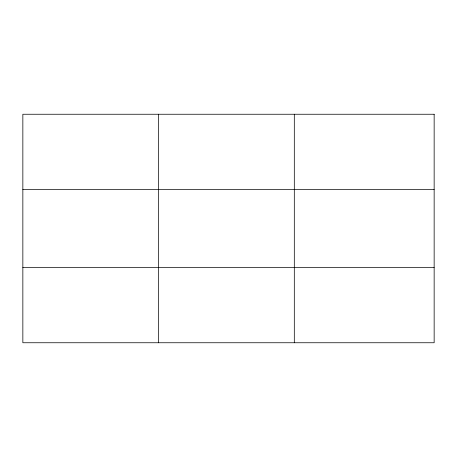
<?xml version="1.0" encoding="UTF-8"?>
<svg xmlns="http://www.w3.org/2000/svg" width="457" height="457" viewBox="0 0 457 457"><rect width="100%" height="100%" fill="white"/><g stroke="black" fill="none" stroke-linecap="round" stroke-linejoin="round"><path stroke-width="0.69" d="M158.579 342.75L158.579 114.25M294.308 342.75L294.308 114.25M22.85 189.655L434.15 189.655M22.85 267.345L434.15 267.345M434.15 114.25L22.85 114.25L22.85 342.75L434.15 342.75L434.15 114.25"/></g></svg>
